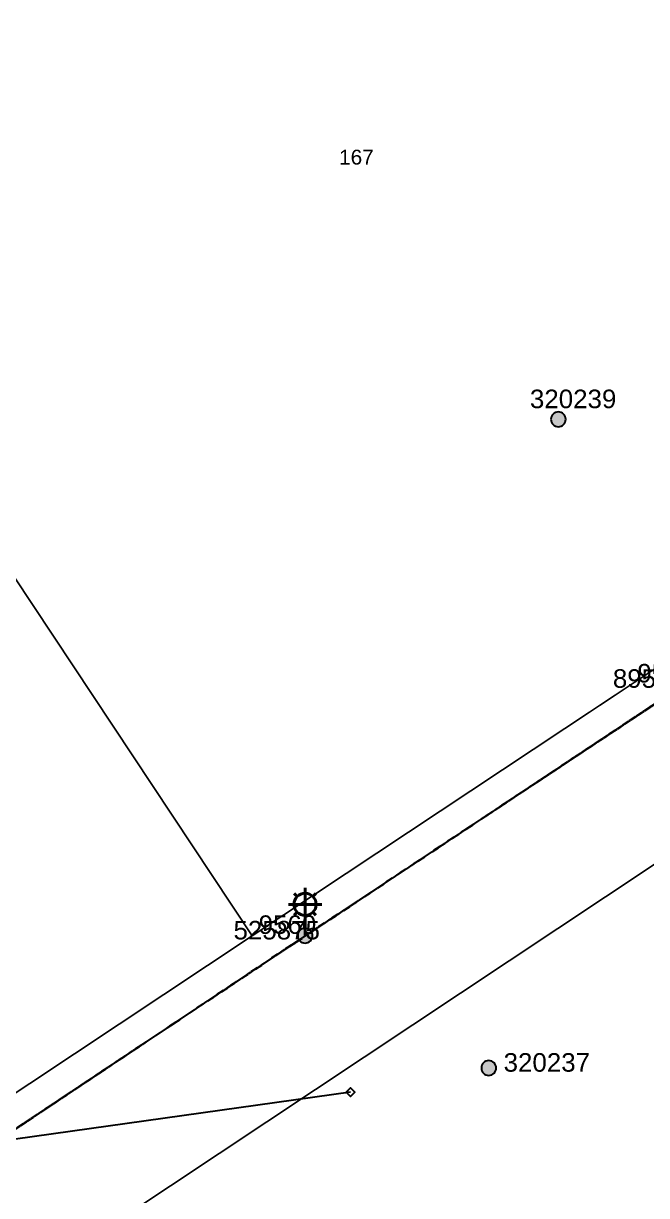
# Model space of a CAD drawing. Header units: metres. Extents: x 302064 to 304096, y 6268242 to 6271990.
# Drawn here: x 303384.7 to 303468.8, y 6271420 to 6271577.8 of the extents above; entities that cross this region are included whole.
import ezdxf
from ezdxf.enums import TextEntityAlignment as Align

# ---------------------------------------------------------------- set-up
doc = ezdxf.new("R2010")
doc.units = ezdxf.units.M
doc.linetypes.add('Cable Exist OH', pattern=[1, 1, 0])
doc.layers.get('0').update_dxf_attribs({"color": 6})
for name, color, linetype in [('_User_LV_Exist', 7, 'Continuous'), ('Equip_SP_SL_EXT', 7, 'Continuous'), ('Mains_HV_EXT', 1, 'Continuous'), ('Mains_LV_EXT', 5, 'Continuous'), ('Services_SP_EXT', 7, 'Continuous'), ('SupportsOH_SP_TR_HV_LV_SL_EXT', 7, 'Continuous')]:
    doc.layers.add(name, color=color, linetype=linetype)
doc.layers.add('Cadastre Land Parcels_SP_EXT', color=7, linetype='Continuous', lineweight=5)
doc.layers.add('Cadastre Roads_SP_EXT', color=9, linetype='Continuous', lineweight=5)
doc.styles.add('iecARIAL', font='arial.ttf', dxfattribs={"height": 2})
doc.styles.add('POLE_LABEL', font='arial.ttf')
doc.styles.get("Standard").update_dxf_attribs({"font": 'arial.ttf'})

# ---------------------------------------------------------------- blocks, each defined once
blk = doc.blocks.new('SL_LANTERN_EXT')
at = {"lineweight": 40}
for p, q in [((0, 1.97), (0, 6.47)), ((-1.46, 5.68), (-1.06, 5.28)), ((1.46, 5.68), (1.06, 5.28)), ((-2.25, 4.22), (2.25, 4.22)), ((-1.46, 2.76), (-1.06, 3.16)), ((0, 0), (0, 2.72)), ((1.46, 2.76), (1.06, 3.16))]:
    blk.add_line(p, q, dxfattribs=at)
blk.add_circle((0, 4.22), 1.5, dxfattribs=at)
at = {"style": 'iecARIAL', "flags": 8}
blk.add_attdef('ASSET_NUM', (1.5, 1.5), '', height=2.5, dxfattribs=at)
for tag, p, height, flags in [('OPERATING_VOLTAGE', (0.98, -1.65), 0.2, 9), ('CONSTRUCTED_VOLTAGE', (0.98, -0.65), 0.2, 9), ('CONTROL_TYPE', (0.98, -0.85), 0.2, 9), ('LANTERN_PURPOSE', (0.98, -1.05), 0.2, 9), ('LANTERN_TYPE', (0.98, -1.25), 0.2, 9), ('NO_PHASES', (0.98, -1.45), 0.2, 9), ('LNUMBER', (2.18, -3.25), 2.5, 8), ('ORIENTATION', (0.98, -1.85), 0.2, 9), ('OWNED_BY', (0.98, -2.05), 0.2, 9), ('STATE', (0.98, -2.25), 0.2, 9), ('USAGE', (0.98, -2.45), 0.2, 9), ('CEXIST', (0.98, -2.65), 0.2, 9), ('CNEW', (0.98, -2.85), 0.2, 9), ('CNUMBER', (0.98, -3.05), 0.2, 9), ('CREMOVE', (0.98, -3.25), 0.2, 9), ('CREPLACE', (0.98, -3.45), 0.2, 9), ('LKINGHEIGHT', (0.98, -3.65), 0.2, 9), ('LBRACKET', (0.98, -3.85), 0.2, 9), ('LBRACKETVOCAB', (0.98, -4.05), 0.2, 9), ('LCATEGORY', (0.98, -4.25), 0.2, 9), ('LCHARGE1', (0.98, -4.45), 0.2, 9), ('LCHARGE1PERCENT', (0.98, -4.65), 0.2, 9), ('LCHARGE2', (0.98, -4.85), 0.2, 9), ('LCHARGE2PERCENT', (0.98, -5.05), 0.2, 9), ('LCHARGE3', (0.98, -5.25), 0.2, 9), ('LCHARGE3PERCENT', (0.98, -5.45), 0.2, 9), ('LEXIST', (0.98, -5.65), 0.2, 9), ('LLAMP', (0.98, -5.85), 0.2, 9), ('LLAMPVOCAB', (0.98, -6.05), 0.2, 9), ('LMAST', (0.98, -6.25), 0.2, 9), ('LMASTVOCAB', (0.98, -6.45), 0.2, 9), ('LNEW', (0.98, -6.65), 0.2, 9), ('LANTNUMBER', (0.98, -6.85), 0.2, 9), ('LOUTREACH', (0.98, -7.25), 0.2, 9), ('LOUTREACHVOCAB', (0.98, -7.45), 0.2, 9), ('LRATECODE', (0.98, -7.65), 0.2, 9), ('LREMOVE', (0.98, -7.85), 0.2, 9), ('LREPLACE', (0.98, -8.05), 0.2, 9), ('STREETNAME', (0.98, -9.25), 0.2, 9), ('SUBURB', (0.98, -9.45), 0.2, 1), ('LTYPE', (0.98, -8.25), 0.2, 9), ('LTYPEVOCAB', (0.98, -8.45), 0.2, 9), ('LEGEND', (0.98, -8.65), 0.2, 9), ('LOCATION', (0.98, -8.85), 0.2, 9), ('NOTES', (0.98, -9.05), 0.2, 9)]:
    blk.add_attdef(tag, p, '', height=height, dxfattribs=dict(flags=flags))
blk = doc.blocks.new('CCP_EXT')
at = {"flags": 9}
for tag, p in [('LIFE_SUPPORT', (0, -1.6)), ('STATE', (0, -1.8)), ('NOTES', (0, -2))]:
    blk.add_attdef(tag, text='', height=0.2, dxfattribs=at).set_placement(p, align=Align.MIDDLE_LEFT)
blk.add_wipeout([(0, 0.57), (0.57, 0), (0, -0.57), (-0.57, 0)])
blk.add_lwpolyline([(-0.57, 0), (0, 0.57), (0.57, 0), (0, -0.57), (-0.57, 0)])
at = {"flags": 1}
blk.add_attdef('Z', (0, 0), '', height=0.2, dxfattribs=at)
at = {"flags": 9}
for tag, p in [('CCP_TYPE', (0, 0)), ('CONSTRUCTED_VOLTAGE', (0, -0.2)), ('OPERATING_VOLTAGE', (0, -0.6)), ('ORIENTATION', (0, -0.8)), ('OWNED_BY', (0, -1)), ('NO_PHASES', (0, -0.4)), ('USAGE', (0, -1.2)), ('LEGEND', (0, -1.4))]:
    blk.add_attdef(tag, text='', height=0.2, dxfattribs=at).set_placement(p, align=Align.MIDDLE_LEFT)
blk = doc.blocks.new('POLE_EXT')
blk.add_hatch(color=256).paths.add_polyline_path([(-1, 0, 1), (1, 0, 1)])
blk.add_lwpolyline([(-1, 0, 1), (1, 0, 1)], format="xyb", close=True)
for tag, height, flags, p in [('pNumber', 2.5, 8, (-17.84, 2.07)), ('OWNED_BY', 0.2, 9, (1.35, -0.4)), ('SPECIAL_USE', 0.2, 9, (1.35, -0.8)), ('STATE', 0.2, 9, (1.35, -1)), ('cLV', 0.2, 9, (1.35, -1.4)), ('hDepth', 0.2, 9, (1.35, -1.6)), ('PARENT', 0.2, 9, (1.35, -0.6)), ('USAGE', 0.2, 9, (1.35, -1.2)), ('hDia', 0.2, 9, (1.35, -1.8)), ('cHV', 0.2, 9, (1.35, -2)), ('LBRACKET', 0.2, 9, (1.35, -2.2)), ('LExisting', 0.2, 9, (1.35, -2.4)), ('LANTNUMBER', 0.2, 9, (1.35, -2.6)), ('LOther', 0.2, 9, (1.35, -2.8)), ('LRemove', 0.2, 9, (1.35, -3)), ('LEGEND', 0.2, 9, (1.35, -3.2)), ('cLinedev', 0.2, 9, (1.35, -3.4)), ('pExisting', 0.2, 9, (1.35, -3.8)), ('pFooting', 0.2, 9, (1.35, -4.4)), ('pNew', 0.2, 9, (1.35, -4.6)), ('LOCATION', 0.2, 9, (1.35, -3.6)), ('PFNUMBER', 0.2, 9, (1.35, -4)), ('NEWPFNUMBER', 0.2, 9, (1.35, -4.2)), ('pRelocate', 0.2, 9, (1.35, -5)), ('pRemove', 0.2, 9, (1.35, -5.2)), ('pReplace', 0.2, 9, (1.35, -5.4)), ('pStay', 0.2, 9, (1.35, -5.6)), ('pType', 0.2, 9, (1.35, -5.8)), ('cspan', 0.2, 9, (1.35, -6)), ('STREETNAME', 0.2, 9, (1.35, -6.2)), ('SUBURB', 0.2, 9, (1.35, -6.4)), ('OPERATED_BY', 0.2, 9, (1.36, -7.01)), ('NOTES', 0.2, 9, (1.35, -6.6)), ('MAINTAINED_BY', 0.2, 9, (1.36, -6.81))]:
    blk.add_attdef(tag, text='', height=height, dxfattribs=dict(flags=flags)).set_placement(p, align=Align.MIDDLE_LEFT)
at = {"style": 'POLE_LABEL'}
for tag, height, flags, p in [('ASSET_NUM', 2.5, 8, (2, 2)), ('STRUCTURE_PLANT_NUMBER', 0.2, 9, (1.35, 0.03)), ('STREET_CODE', 0.2, 9, (1.35, -0.2))]:
    blk.add_attdef(tag, text='', height=height, dxfattribs=dict(at, flags=flags)).set_placement(p, align=Align.MIDDLE_LEFT)
at = {"flags": 1}
blk.add_attdef('Z', (1.35, -7.33), '', height=0.2, dxfattribs=at)

msp = doc.modelspace()

# ---------------------------------------------------------------- linework, layer by layer
at = {"layer": '_User_LV_Exist', "linetype": 'Cable Exist OH'}
for points in [[(303473.9203, 6271488.8121), (303422.726, 6271454.9645), (303422.6571, 6271454.9186)], [(303422.6571, 6271454.9186), (303379.5315, 6271426.1361)]]:
    msp.add_lwpolyline(points, dxfattribs=at)
at = {"layer": 'Cadastre Land Parcels_SP_EXT', "linetype": 'Continuous'}
for points in [[(303541.36, 6271538.262), (303453.126, 6271672.062), (303369.104, 6271616.397), (303326.933, 6271588.469), (303415.589, 6271454.93), (303457.766, 6271482.88), (303541.36, 6271538.262)], [(303415.589, 6271454.93), (303326.933, 6271588.469), (303285.007, 6271560.696), (303373.665, 6271427.154), (303415.589, 6271454.93)], [(303590.013, 6271282.435), (303469.781, 6271464.564), (303385.031, 6271408.289), (303505.398, 6271226.715), (303590.013, 6271282.435)]]:
    msp.add_lwpolyline(points, close=True, dxfattribs=at)
at = {"layer": 'Mains_LV_EXT', "linetype": 'Cable Exist OH'}
for points in [[(303473.9203, 6271488.8121), (303422.726, 6271454.9645), (303422.6571, 6271454.9186)], [(303422.6571, 6271454.9186), (303379.5315, 6271426.1361)]]:
    msp.add_lwpolyline(points, dxfattribs=at)

# ---------------------------------------------------------------- block references
at = {"layer": 'Equip_SP_SL_EXT'}
ref = msp.add_blockref('SL_LANTERN_EXT', (303473.7897, 6271488.827), dxfattribs=at)
ref.add_attrib('ASSET_NUM', '9561', dxfattribs={"layer": '0', "height": 2.5, "rotation": 0.046974, "style": 'iecARIAL'}).set_placement((303475.2897, 6271490.327), align=Align.MIDDLE_RIGHT)
ref = msp.add_blockref('SL_LANTERN_EXT', (303422.726, 6271454.9645), dxfattribs=at)
ref.add_attrib('ASSET_NUM', '9560', dxfattribs={"layer": '0', "height": 2.5, "rotation": 0.083041, "style": 'iecARIAL'}).set_placement((303424.226, 6271456.4645), align=Align.MIDDLE_RIGHT)
at = {"layer": 'SupportsOH_SP_TR_HV_LV_SL_EXT'}
ref = msp.add_blockref('POLE_EXT', (303456.869, 6271524.522), dxfattribs=at)
ref.add_attrib('ASSET_NUM', '320239', dxfattribs={"layer": '0', "height": 2.5, "style": 'POLE_LABEL'}).set_placement((303458.869, 6271525.272), align=Align.BOTTOM_CENTER)
ref = msp.add_blockref('POLE_EXT', (303473.8775, 6271488.8598), dxfattribs=at)
ref.add_attrib('ASSET_NUM', '895369', dxfattribs={"layer": '0', "height": 2.5, "style": 'POLE_LABEL'}).set_placement((303475.8775, 6271489.6098), align=Align.MIDDLE_RIGHT)
ref = msp.add_blockref('POLE_EXT', (303422.726, 6271454.9646), dxfattribs=at)
ref.add_attrib('ASSET_NUM', '525875', dxfattribs={"layer": '0', "height": 2.5, "rotation": 0.024461, "style": 'POLE_LABEL'}).set_placement((303424.726, 6271455.7146), align=Align.MIDDLE_RIGHT)
ref = msp.add_blockref('POLE_EXT', (303447.494, 6271437.147), dxfattribs=at)
ref.add_attrib('ASSET_NUM', '320237', dxfattribs={"layer": '0', "height": 2.5, "style": 'POLE_LABEL'}).set_placement((303449.494, 6271437.897), align=Align.MIDDLE_LEFT)

# ---------------------------------------------------------------- texts
at = {"layer": 'Cadastre Land Parcels_SP_EXT'}
msp.add_text('167', height=2, dxfattribs=at).set_placement((303427.313, 6271558.8333))

# ---------------------------------------------------------------- next in the draw order: block references
at = {"layer": 'Services_SP_EXT'}
msp.add_blockref('CCP_EXT', (303428.8402, 6271433.8912), dxfattribs=at)

# ---------------------------------------------------------------- next in the draw order: block references
msp.add_blockref('CCP_EXT', (303428.8402, 6271433.8912), dxfattribs=at)

# ---------------------------------------------------------------- next in the draw order: linework, layer by layer
at = {"layer": 'Cadastre Roads_SP_EXT', "linetype": 'Continuous'}
msp.add_lwpolyline([(303119.2568, 6271235.0867), (303131.1309, 6271243.0097), (303214.9629, 6271298.9219), (303301.6205, 6271352.8485), (303385.0309, 6271408.289), (303469.7812, 6271464.5637), (303489.7815, 6271477.8516), (303478.1077, 6271496.357), (303457.7661, 6271482.8802), (303415.5893, 6271454.9299), (303373.6646, 6271427.1537), (303331.2295, 6271399.0148), (303290.8426, 6271372.2882), (303209.2327, 6271319.1783), (303188.0037, 6271305.3782), (303162.4459, 6271287.7944), (303120.5631, 6271260.0666), (303118.7806, 6271258.8902), (303036.5962, 6271204.6102), (303041.655, 6271196.2795), (303047.2618, 6271187.0462), (303119.2568, 6271235.0867)], close=True, dxfattribs=at)
at = {"layer": 'Mains_HV_EXT', "linetype": 'Cable Exist OH'}
msp.add_lwpolyline([(303379.3865, 6271426.1051), (303473.8893, 6271488.8675)], dxfattribs=at)
at = {"layer": 'Services_SP_EXT'}
msp.add_lwpolyline([(303428.8402, 6271433.8912), (303381.0788, 6271427.1876)], dxfattribs=at)

doc.saveas('drawing.dxf')
